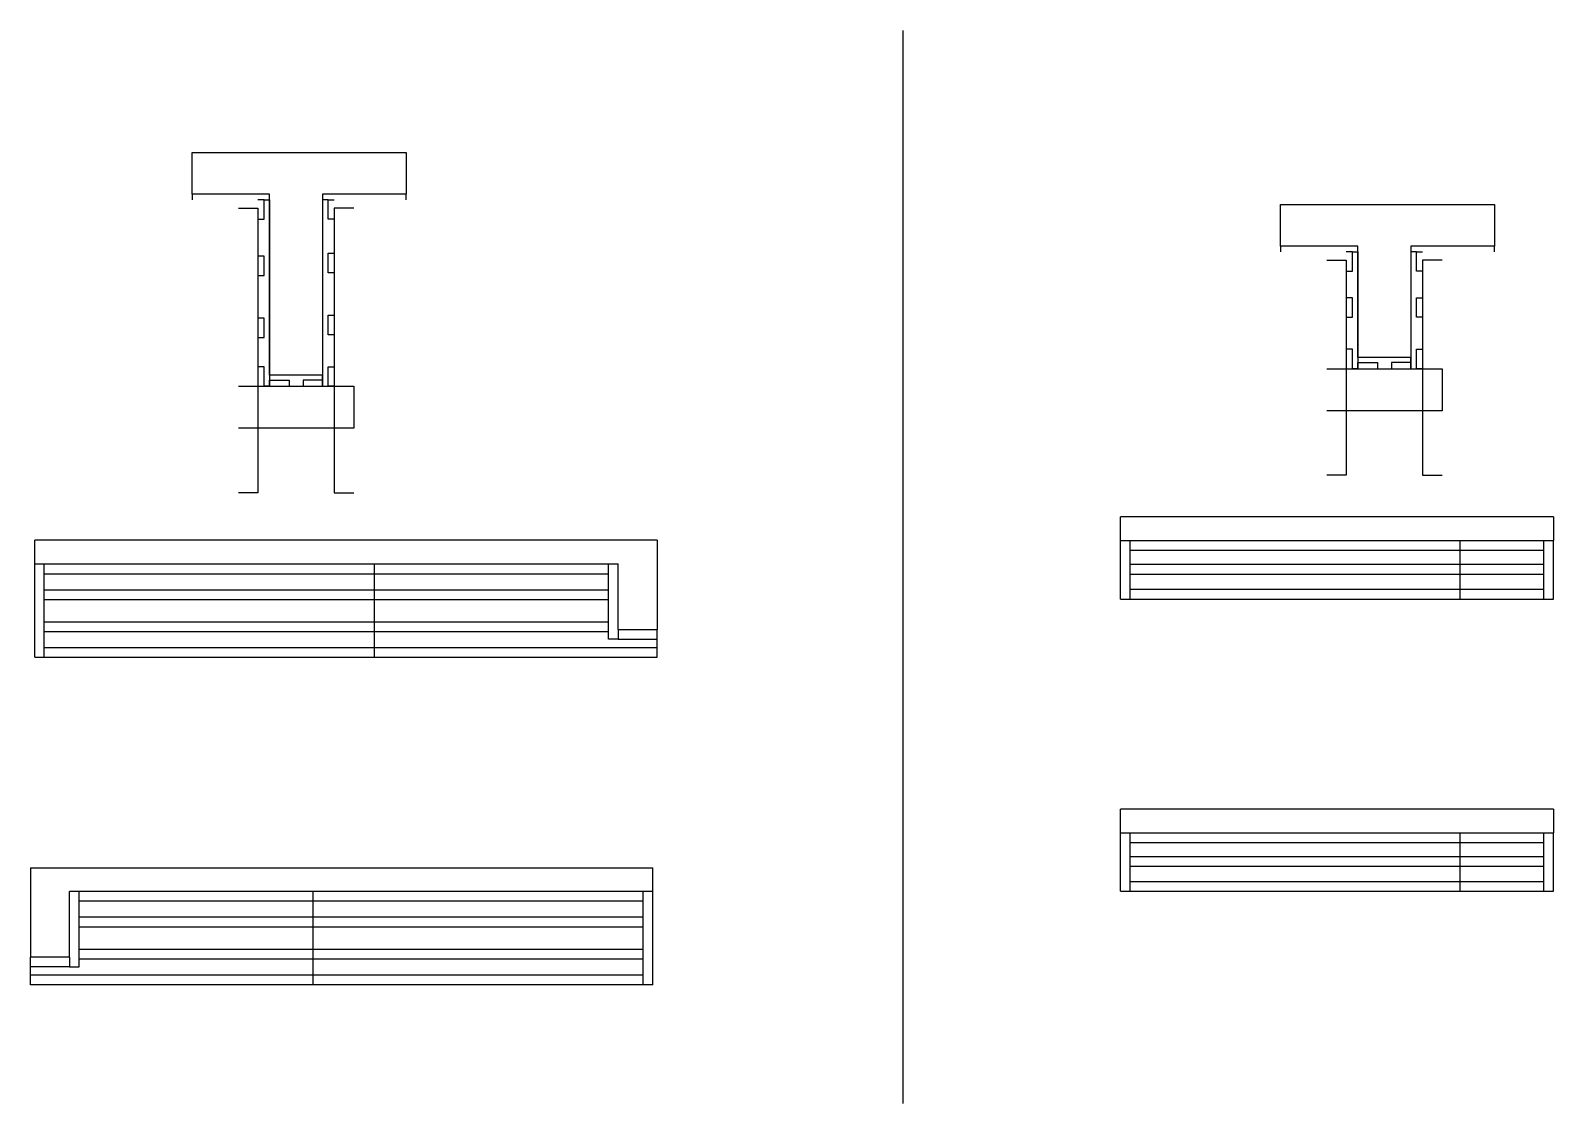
# Model space of a CAD drawing. Header units: metres. Extents: x 6621 to 7715, y 6301 to 7072.
import ezdxf

# ---------------------------------------------------------------- set-up
doc = ezdxf.new("R2010")
doc.units = ezdxf.units.M
for name, color, linetype in [('CONCRETO', 7, 'Continuous'), ('COTA', 7, 'Continuous'), ('Madeira', 7, 'Continuous'), ('Painéis', 7, 'Continuous'), ('SARR_2.2x7', 7, 'Continuous'), ('SARR_3.5x7', 7, 'Continuous')]:
    doc.layers.add(name, color=color, linetype=linetype)

msp = doc.modelspace()

# ---------------------------------------------------------------- linework, layer by layer
at = {"layer": 'CONCRETO', "color": 7, "lineweight": 25}
for points in [[(6737.4, 6954.4), (6737.4, 6984.4), (6891, 6984.4), (6891, 6954.4), (6831, 6954.4), (6831, 6824.4), (6793, 6824.4), (6793, 6954.4)], [(7519, 6917), (7519, 6947), (7672.6, 6947), (7672.6, 6917), (7612.6, 6917), (7612.6, 6837), (7574.6, 6837), (7574.6, 6917)]]:
    msp.add_lwpolyline(points, dxfattribs=at)
at = {"layer": 'COTA', "color": 7, "lineweight": 25}
for p, q in [((7247.7, 7072), (7247.7, 6301.2)), ((7404, 6705.6), (7404, 6722.6)), ((7715, 6722.6), (7404, 6722.6)), ((7715, 6722.6), (7715, 6705.6)), ((6624.3, 6688.8), (6624.3, 6705.8)), ((7071.3, 6705.8), (6624.3, 6705.8)), ((7071.3, 6705.8), (7071.3, 6641.8)), ((7404, 6495.8), (7404, 6512.8)), ((7715, 6512.8), (7404, 6512.8)), ((7715, 6512.8), (7715, 6495.8)), ((6621.3, 6470.5), (6621.3, 6406.5)), ((6621.3, 6470.5), (7068.3, 6470.5)), ((7068.3, 6453.5), (7068.3, 6470.5))]:
    msp.add_line(p, q, dxfattribs=at)
at = {"layer": 'Madeira', "color": 7, "lineweight": 25}
for points in [[(6784.6, 6936.4), (6789, 6936.4), (6789, 6950.4), (6784.6, 6950.4)], [(6839.4, 6936.4), (6835, 6936.4), (6835, 6950.4), (6839.4, 6950.4)], [(7566.2, 6899), (7570.6, 6899), (7570.6, 6913), (7566.2, 6913)], [(7621, 6899), (7616.6, 6899), (7616.6, 6913), (7621, 6913)], [(6784.6, 6896), (6789, 6896), (6789, 6910), (6784.6, 6910)], [(6839.4, 6898), (6835, 6898), (6835, 6912), (6839.4, 6912)], [(7566.2, 6866), (7570.6, 6866), (7570.6, 6880), (7566.2, 6880)], [(7621, 6866), (7616.6, 6866), (7616.6, 6880), (7621, 6880)], [(6784.6, 6851.4), (6789, 6851.4), (6789, 6865.4), (6784.6, 6865.4)], [(6839.4, 6853.4), (6835, 6853.4), (6835, 6867.4), (6839.4, 6867.4)], [(7566.2, 6829), (7570.6, 6829), (7570.6, 6843), (7566.2, 6843)], [(7621, 6829), (7616.6, 6829), (7616.6, 6843), (7621, 6843)], [(6784.6, 6816.4), (6789, 6816.4), (6789, 6830.4), (6784.6, 6830.4)], [(6839.4, 6816.4), (6835, 6816.4), (6835, 6830.4), (6839.4, 6830.4)], [(7574.6, 6829), (7574.6, 6833.4), (7588.6, 6833.4), (7588.6, 6829)], [(7612.6, 6829), (7612.6, 6833.4), (7598.6, 6833.4), (7598.6, 6829)], [(6793, 6816.4), (6793, 6820.8), (6807, 6820.8), (6807, 6816.4)], [(6831, 6816.4), (6831, 6820.8), (6817, 6820.8), (6817, 6816.4)]]:
    msp.add_lwpolyline(points, dxfattribs=at)
at = {"layer": 'Painéis', "color": 7, "lineweight": 25}
for p, q in [((7404, 6705.6), (7715, 6705.6)), ((7404, 6663.6), (7404, 6705.6)), ((7648, 6663.6), (7648, 6705.6)), ((7648, 6663.6), (7648, 6705.6)), ((7715, 6663.6), (7715, 6705.6)), ((6624.3, 6688.8), (7043.3, 6688.8)), ((6624.3, 6621.8), (6624.3, 6688.8)), ((6868.3, 6621.8), (6868.3, 6688.8)), ((7043.3, 6641.8), (7043.3, 6688.8)), ((7404, 6663.6), (7648, 6663.6)), ((7648, 6663.6), (7715, 6663.6)), ((7043.3, 6641.8), (7071.3, 6641.8)), ((7071.3, 6621.8), (7071.3, 6641.8)), ((6624.3, 6621.8), (7071.3, 6621.8)), ((7404, 6495.8), (7715, 6495.8)), ((7404, 6453.8), (7404, 6495.8)), ((7648, 6453.8), (7648, 6495.8)), ((7648, 6453.8), (7648, 6495.8)), ((7715, 6453.8), (7715, 6495.8)), ((7068.3, 6453.5), (6649.3, 6453.5)), ((6649.3, 6406.5), (6649.3, 6453.5)), ((6824.3, 6386.5), (6824.3, 6453.5)), ((7068.3, 6386.5), (7068.3, 6453.5)), ((7404, 6453.8), (7648, 6453.8)), ((7648, 6453.8), (7715, 6453.8)), ((6621.3, 6386.5), (6621.3, 6406.5)), ((6649.3, 6406.5), (6621.3, 6406.5)), ((7068.3, 6386.5), (6621.3, 6386.5))]:
    msp.add_line(p, q, dxfattribs=at)
for points in [[(6793, 6950.4), (6793, 6954.4), (6737.4, 6954.4), (6737.4, 6950.4)], [(6789, 6950.4), (6793, 6950.4), (6793, 6816.4), (6789, 6816.4)], [(6891, 6950.4), (6891, 6954.4), (6831, 6954.4), (6831, 6950.4)], [(6835, 6950.4), (6831, 6950.4), (6831, 6816.4), (6835, 6816.4)], [(7574.6, 6913), (7574.6, 6917), (7519, 6917), (7519, 6913)], [(7570.6, 6913), (7574.6, 6913), (7574.6, 6829), (7570.6, 6829)], [(7672.6, 6913), (7672.6, 6917), (7612.6, 6917), (7612.6, 6913)], [(7616.6, 6913), (7612.6, 6913), (7612.6, 6829), (7616.6, 6829)], [(7612.6, 6833.4), (7612.6, 6837), (7574.6, 6837), (7574.6, 6833.4)], [(6831, 6820.8), (6831, 6824.4), (6793, 6824.4), (6793, 6820.8)]]:
    msp.add_lwpolyline(points, dxfattribs=at)
at = {"layer": 'SARR_2.2x7', "color": 7, "lineweight": 25}
for p, q in [((7411, 6663.6), (7411, 6705.6)), ((7708.1, 6663.6), (7708.1, 6705.6)), ((7411, 6698.6), (7648, 6698.6)), ((7648, 6698.6), (7708.1, 6698.6)), ((6631.2, 6621.8), (6631.2, 6688.8)), ((7036.3, 6634.8), (7036.3, 6688.8)), ((7411, 6688.6), (7648, 6688.6)), ((7648, 6688.6), (7708.1, 6688.6)), ((6631.2, 6681.8), (6868.3, 6681.8)), ((6868.3, 6681.8), (7036.3, 6681.8)), ((7411, 6681.6), (7648, 6681.6)), ((7648, 6681.6), (7708.1, 6681.6)), ((6631.2, 6670.3), (6868.3, 6670.3)), ((6631.2, 6663.3), (6868.3, 6663.3)), ((6868.3, 6670.3), (7036.3, 6670.3)), ((6868.3, 6663.3), (7036.3, 6663.3)), ((7411, 6670.6), (7648, 6670.6)), ((7648, 6670.6), (7708.1, 6670.6)), ((6631.2, 6647.3), (6868.3, 6647.3)), ((6631.2, 6640.3), (6868.3, 6640.3)), ((6868.3, 6647.3), (7036.3, 6647.3)), ((6868.3, 6640.3), (7036.3, 6640.3)), ((7043.3, 6641.8), (7043.3, 6634.8)), ((6631.2, 6628.8), (6868.3, 6628.8)), ((6868.3, 6628.8), (7071.3, 6628.8)), ((7043.3, 6634.8), (7036.3, 6634.8)), ((7043.3, 6634.8), (7071.3, 6634.8)), ((7411, 6453.8), (7411, 6495.8)), ((7411, 6488.8), (7648, 6488.8)), ((7648, 6488.8), (7708.1, 6488.8)), ((7708.1, 6453.8), (7708.1, 6495.8)), ((7411, 6478.8), (7648, 6478.8)), ((7648, 6478.8), (7708.1, 6478.8)), ((7411, 6471.8), (7648, 6471.8)), ((7648, 6471.8), (7708.1, 6471.8)), ((6656.3, 6399.5), (6656.3, 6453.5)), ((7061.3, 6386.5), (7061.3, 6453.5)), ((7411, 6460.8), (7648, 6460.8)), ((7648, 6460.8), (7708.1, 6460.8)), ((6824.3, 6446.5), (6656.3, 6446.5)), ((7061.3, 6446.5), (6824.3, 6446.5)), ((6824.3, 6435), (6656.3, 6435)), ((7061.3, 6435), (6824.3, 6435)), ((6824.3, 6428), (6656.3, 6428)), ((7061.3, 6428), (6824.3, 6428)), ((6824.3, 6412), (6656.3, 6412)), ((7061.3, 6412), (6824.3, 6412)), ((6649.3, 6399.5), (6621.3, 6399.5)), ((6649.3, 6406.5), (6649.3, 6399.5)), ((6649.3, 6399.5), (6656.3, 6399.5)), ((6824.3, 6405), (6656.3, 6405)), ((7061.3, 6405), (6824.3, 6405)), ((6824.3, 6393.5), (6621.3, 6393.5)), ((7061.3, 6393.5), (6824.3, 6393.5))]:
    msp.add_line(p, q, dxfattribs=at)
at = {"layer": 'SARR_3.5x7', "color": 7, "lineweight": 25}
for points in [[(6770.6, 6944.4), (6784.6, 6944.4), (6784.6, 6739.9), (6770.6, 6739.9)], [(6853.4, 6944.4), (6839.4, 6944.4), (6839.4, 6739.9), (6853.4, 6739.9)], [(7552.2, 6907), (7566.2, 6907), (7566.2, 6752.5), (7552.2, 6752.5)], [(7635, 6907), (7621, 6907), (7621, 6752.5), (7635, 6752.5)], [(7552.2, 6829), (7635, 6829), (7635, 6798.9), (7552.2, 6798.9)], [(6770.6, 6816.4), (6853.4, 6816.4), (6853.4, 6786.3), (6770.6, 6786.3)]]:
    msp.add_lwpolyline(points, dxfattribs=at)

doc.saveas('drawing.dxf')
